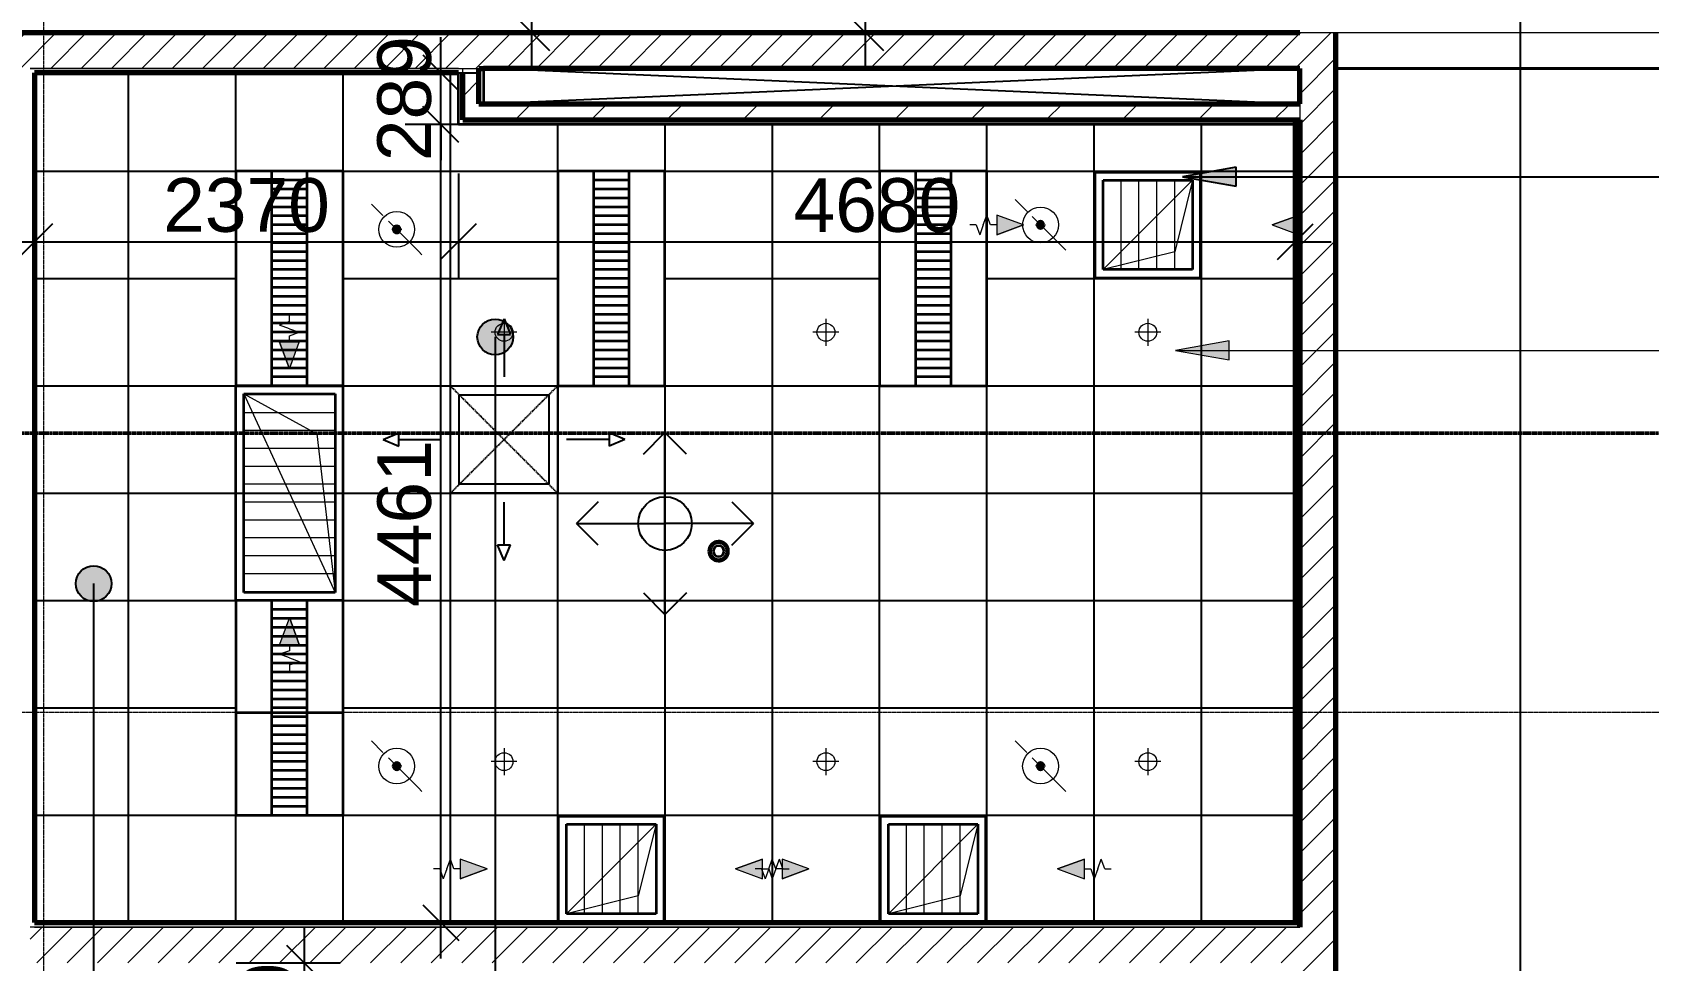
# Model space of a CAD drawing. Header units: millimetres. Extents: x -920222 to -841623, y -18676 to 21298.
# Drawn here: x -868945 to -859907, y 2192 to 7380 of the extents above; entities that cross this region are included whole.
import ezdxf

# ---------------------------------------------------------------- set-up
doc = ezdxf.new("R2010")
doc.units = ezdxf.units.MM
for name, pattern in [('DPA_Grid _ Level 100', [10, 5.5, -1.6, 1.3, -1.6]), ('Hidden', [7.2, 4.7, -2.5]), ('IMPORT-HR', [371.1242, 91.1334, -1.46606, 0, -42.10612, 236.41862, 0])]:
    doc.linetypes.add(name, pattern=pattern)
for name, color, linetype, lineweight in [('_ _ A-DETL-OPENING', 1, 'Continuous', 25), ('A-ANNO-DIMS', 1, 'Continuous', 9), ('A-ANNO-NOTE', 3, 'Continuous', 25), ('A-CLNG-PATT', 2, 'Continuous', 9), ('A-DETL', 1, 'Continuous', 70), ('A-DETL-GENF', 2, 'Continuous', 35), ('A-FLOR-E', 2, 'Continuous', 35), ('A-ROOM-IDEN', 3, 'Continuous', 25), ('A-WALL', 5, 'Continuous', 35), ('A-WALL-FNSH', 2, 'Continuous', 35), ('A-WALL-PATT', 1, 'Continuous', 35), ('E-FIRE', 2, 'Continuous', 35), ('E-LITE-EQPM', 2, 'Continuous', 35), ('F-SPRN', 2, 'Continuous', 35), ('G-ANNO-SECL', 3, 'Continuous', 9), ('G-ANNO-TEXT', 3, 'Continuous', 9), ('G-IMPT', 8, 'Continuous', 35), ('M-HVAC-CDFF', 2, 'Continuous', 35), ('S-GRID', 251, 'Continuous', 9)]:
    doc.layers.add(name, color=color, linetype=linetype, lineweight=lineweight)
doc.styles.add('Arial_2', font='arial.ttf', dxfattribs={"height": 300})
doc.dimstyles.new('DPA-DIM-3_0_T-T', dxfattribs={"dimscale": 304.8, "dimtxt": 306.07782, "dimasz": 0.656168, "dimexe": 0.656168, "dimexo": 0.0625, "dimgap": 0.164042, "dimtad": 1, "dimdec": 0, "dimzin": 0, "dimdsep": 46, "dimtxsty": 'Arial_2', "dimblk1": 'OBLIQUE', "dimblk2": 'OBLIQUE', "dimsah": 1, "dimcen": 0.09, "dimdle": 0.656168, "dimadec": 8, "dimazin": 0, "dimtfac": 1, "dimtdec": 4, "dimtix": 1, "dimtmove": 0, "dimatfit": 3, "dimfxl": 1.312336, "dimfxlon": 1, "dimtvp": 1, "dimtolj": 1, "dimtzin": 0, "dimarcsym": 2})
pattern_1 = [(45, (0, 0), (-84.852814, 84.852814), [])]
pattern_2 = [(45, (0, 0), (-212.13203, 212.13203), [])]

# ---------------------------------------------------------------- blocks, each defined once
blk = doc.blocks.new('ACM_ECS_RAGR_Return Air Grille - Rectangular - 600x1200-V18-4250-01 ENLARGED CONCOURSE LEVEL - REFLECTED CEILING PLAN - SHEET 1')
at = {"layer": 'M-HVAC-CDFF'}
for points in [[(-695, 0), (-845, 54.6), (-845, -54.6)], [(845, 54.6), (695, 0), (845, -54.6), (845, 31)]]:
    blk.add_hatch(color=256, dxfattribs=at).paths.add_polyline_path(points)
at = {"layer": 'A-DETL-GENF', "lineweight": 9}
for p, q in [((-450, 255), (-450, -255)), ((-350, 255), (-350, -255)), ((-250, 255), (-250, -255)), ((-150, 255), (-150, -255)), ((-50, 255), (-50, -255)), ((50, 255), (50, -255)), ((150, 255), (150, -255)), ((250, 255), (250, -255)), ((350, 255), (350, -255)), ((450, 255), (450, -255)), ((-959.7, 0), (-995, 0)), ((-920, 0), (-900.1, 54.6)), ((-880.3, 0), (-900.1, 54.6)), ((-695, 0), (-845, 54.6)), ((-845, 54.6), (-845, -54.6)), ((-695, 0), (-845, 54.6)), ((-845, 54.6), (-845, -54.6)), ((845, 54.6), (695, 0)), ((695, 0), (845, 54.6)), ((695, 0), (845, -54.6)), ((695, 0), (845, -54.6)), ((845, -54.6), (845, 54.6)), ((845, -54.6), (845, 54.6)), ((845, 0), (880.3, 0)), ((880.3, 0), (900.1, -54.6)), ((920, 0), (900.1, -54.6)), ((920, 0), (939.9, 54.6)), ((959.7, 0), (939.9, 54.6)), ((959.7, 0), (995, 0)), ((-959.7, 0), (-939.9, -54.6)), ((-920, 0), (-939.9, -54.6)), ((-845, 0), (-880.3, 0)), ((-845, -54.6), (-695, 0)), ((-695, 0), (-845, -54.6))]:
    blk.add_line(p, q, dxfattribs=at)
at = {"layer": 'M-HVAC-CDFF'}
for p, q in [((600, 300), (-600, 300)), ((-600, 300), (-600, -300)), ((600, 300), (600, -300)), ((-555, -255), (-555, 255)), ((-555, 255), (555, 255)), ((555, 255), (555, -255)), ((555, -255), (-555, -255)), ((600, -300), (-600, -300))]:
    blk.add_line(p, q, dxfattribs=at)
at = {"layer": 'M-HVAC-CDFF', "lineweight": 9}
for p, q in [((-555, -255), (555, 255)), ((-333, 153), (555, 255)), ((-555, -255), (-333, 153))]:
    blk.add_line(p, q, dxfattribs=at)
blk = doc.blocks.new('L6 - Ceiling Recessed Modular LED Tube - DPA_1195L x 595W x 85H - 36W_AR-18526855-4250-01 ENLARGED CONCOURSE LEVEL - REFLECTED CEILING PLAN - SHEET 1')
at = {"layer": 'E-LITE-EQPM'}
for p, q in [((-600, -600), (-600, 0)), ((-600, 0), (600, 0)), ((-600, -600), (-600, 0)), ((-600, 0), (600, 0)), ((600, 0), (600, -600)), ((600, 0), (600, -600)), ((-600, -200), (600, -200)), ((-550, -200), (-550, -400)), ((-500, -200), (-500, -400)), ((-450, -200), (-450, -400)), ((-400, -200), (-400, -400)), ((-350, -200), (-350, -400)), ((-300, -200), (-300, -400)), ((-250, -200), (-250, -400)), ((-200, -200), (-200, -400)), ((-150, -200), (-150, -400)), ((-100, -200), (-100, -400)), ((-100, -200), (-100, -400)), ((-50, -200), (-50, -400)), ((0, -200), (0, -400)), ((50, -200), (50, -400)), ((100, -200), (100, -400)), ((150, -200), (150, -400)), ((200, -200), (200, -400)), ((250, -200), (250, -400)), ((300, -200), (300, -400)), ((350, -200), (350, -400)), ((400, -200), (400, -400)), ((450, -200), (450, -400)), ((500, -200), (500, -400)), ((550, -200), (550, -400)), ((600, -400), (-600, -400)), ((600, -600), (-600, -600)), ((600, -600), (-600, -600))]:
    blk.add_line(p, q, dxfattribs=at)
blk = doc.blocks.new('ACM_ECS_RAGR_Return Air Grille - Rectangular - 600x600-18491730-4250-01 ENLARGED CONCOURSE LEVEL - REFLECTED CEILING PLAN - SHEET 1')
at = {"layer": 'M-HVAC-CDFF'}
for points in [[(-845, 54.6), (-845, -54.6), (-695, 0)], [(845, 54.6), (695, 0), (845, -54.6)]]:
    blk.add_hatch(color=256, dxfattribs=at).paths.add_polyline_path(points)
at = {"layer": 'A-DETL-GENF', "lineweight": 9}
for p, q in [((-150, 250), (-150, -250)), ((-50, 250), (-50, -250)), ((50, 250), (50, -250)), ((150, 250), (150, -250)), ((-959.7, 0), (-995, 0)), ((-920, 0), (-900.1, 54.6)), ((-880.3, 0), (-900.1, 54.6)), ((-695, 0), (-845, 54.6)), ((-845, 54.6), (-845, -54.6)), ((-695, 0), (-845, 54.6)), ((-845, 54.6), (-845, -54.6)), ((845, 54.6), (695, 0)), ((695, 0), (845, 54.6)), ((695, 0), (845, -54.6)), ((695, 0), (845, -54.6)), ((845, -54.6), (845, 54.6)), ((845, -54.6), (845, 54.6)), ((845, 0), (880.3, 0)), ((880.3, 0), (900.1, -54.6)), ((920, 0), (900.1, -54.6)), ((920, 0), (939.9, 54.6)), ((959.7, 0), (939.9, 54.6)), ((959.7, 0), (995, 0)), ((-959.7, 0), (-939.9, -54.6)), ((-920, 0), (-939.9, -54.6)), ((-845, 0), (-880.3, 0)), ((-845, -54.6), (-695, 0)), ((-695, 0), (-845, -54.6))]:
    blk.add_line(p, q, dxfattribs=at)
at = {"layer": 'M-HVAC-CDFF'}
for p, q in [((295, 295), (-295, 295)), ((-295, 295), (-295, -295)), ((295, 295), (295, -295)), ((-250, -250), (-250, 250)), ((-250, 250), (250, 250)), ((250, 250), (250, -250)), ((250, -250), (-250, -250)), ((295, -295), (-295, -295))]:
    blk.add_line(p, q, dxfattribs=at)
at = {"layer": 'M-HVAC-CDFF', "lineweight": 9}
for p, q in [((-250, -250), (250, 250)), ((-150, 150), (250, 250)), ((-250, -250), (-150, 150))]:
    blk.add_line(p, q, dxfattribs=at)
blk = doc.blocks.new('ACM_ECS_RAGR_Return Air Grille - Rectangular - 600x600-V22-4250-01 ENLARGED CONCOURSE LEVEL - REFLECTED CEILING PLAN - SHEET 1')
at = {"layer": 'M-HVAC-CDFF'}
for points in [[(-825, 47.3), (-825, -47.3), (-695, 0)], [(845, 54.6), (695, 0), (845, -54.6)]]:
    blk.add_hatch(color=256, dxfattribs=at).paths.add_polyline_path(points)
at = {"layer": 'A-DETL-GENF', "lineweight": 9}
for p, q in [((-150, 250), (-150, -250)), ((-50, 250), (-50, -250)), ((50, 250), (50, -250)), ((150, 250), (150, -250)), ((-695, 0), (-825, 47.3)), ((-695, 0), (-825, 47.3)), ((845, 54.6), (695, 0)), ((695, 0), (845, 54.6)), ((695, 0), (845, -54.6)), ((695, 0), (845, -54.6)), ((845, -54.6), (845, 54.6)), ((845, -54.6), (845, 54.6)), ((845, 0), (880.3, 0)), ((880.3, 0), (900.1, -54.6)), ((920, 0), (900.1, -54.6)), ((920, 0), (939.9, 54.6)), ((959.7, 0), (939.9, 54.6)), ((959.7, 0), (995, 0)), ((-825, -47.3), (-695, 0)), ((-695, 0), (-825, -47.3))]:
    blk.add_line(p, q, dxfattribs=at)
at = {"layer": 'M-HVAC-CDFF'}
for p, q in [((295, 295), (-295, 295)), ((-295, 295), (-295, -295)), ((295, 295), (295, -295)), ((-250, -250), (-250, 250)), ((-250, 250), (250, 250)), ((250, 250), (250, -250)), ((250, -250), (-250, -250)), ((295, -295), (-295, -295))]:
    blk.add_line(p, q, dxfattribs=at)
at = {"layer": 'M-HVAC-CDFF', "lineweight": 9}
for p, q in [((-250, -250), (250, 250)), ((-150, 150), (250, 250)), ((-250, -250), (-150, 150))]:
    blk.add_line(p, q, dxfattribs=at)
blk = doc.blocks.new('ACM_Generic Rect_Ceiling Deflection - Transfer Air-18525567-4250-01 ENLARGED CONCOURSE LEVEL - REFLECTED CEILING PLAN - SHEET 1')
at = {"layer": 'M-HVAC-CDFF', "lineweight": 25}
for p, q in [((0, 675.4), (-37.1, 588)), ((0, 675.4), (37.1, 588)), ((-37.1, 588), (37.1, 588)), ((0, 588), (0, 350)), ((-300, -300), (-300, 300)), ((-300, 300), (300, 300)), ((-300, -300), (-300, 300)), ((-300, 300), (300, 300)), ((300, 300), (300, -300)), ((300, 300), (300, -300)), ((-250, -250), (-250, 250)), ((-250, 250), (250, 250)), ((250, 250), (250, -250)), ((-675.4, 0), (-588, 37.1)), ((-675.4, 0), (-588, -37.1)), ((-588, -37.1), (-588, 37.1)), ((-588, 0), (-350, 0)), ((588, 37.1), (588, -37.1)), ((675.4, 0), (588, 37.1)), ((588, 0), (350, 0)), ((675.4, 0), (588, -37.1)), ((250, -250), (-250, -250)), ((300, -300), (-300, -300)), ((300, -300), (-300, -300)), ((0, -588), (0, -350)), ((-37.1, -588), (37.1, -588)), ((0, -675.4), (-37.1, -588)), ((0, -675.4), (37.1, -588))]:
    blk.add_line(p, q, dxfattribs=at)
at = {"layer": 'M-HVAC-CDFF', "linetype": 'Hidden', "lineweight": 25}
for p, q in [((-300, 300), (300, -300)), ((-300, -300), (300, 300))]:
    blk.add_line(p, q, dxfattribs=at)
blk = doc.blocks.new('ACM_FPS_SPRK_Sprinkler Heat Cut Off - Drawing1_dwg_exposed spk-18530779-4250-01 ENLARGED CONCOURSE LEVEL - REFLECTED CEILING PLAN - SHEET 1')
at = {"layer": 'G-IMPT', "lineweight": 9}
blk.add_circle((0, 0), 100, dxfattribs=at)
blk = doc.blocks.new('ACM_FPS_SPRK_Sprinkler Heat Cut Off - Drawing1_dwg-18530778-4250-01 ENLARGED CONCOURSE LEVEL - REFLECTED CEILING PLAN - SHEET 1')
at = {"layer": 'G-IMPT', "linetype": 'IMPORT-HR', "lineweight": 9}
blk.add_line((3394.3, 2931.2), (3677.1, 2648.4), dxfattribs=at)
at = {"rotation": 179.9974120342029}
blk.add_blockref('ACM_FPS_SPRK_Sprinkler Heat Cut Off - Drawing1_dwg_exposed spk-18530779-4250-01 ENLARGED CONCOURSE LEVEL - REFLECTED CEILING PLAN - SHEET 1', (3535.7, 2789.8), dxfattribs=at)
blk = doc.blocks.new('ACM_FPS_SPRK_Sprinkler Heat Cut Off - FDS_SPR_ACM_Sprinkler Head-V23-4250-01 ENLARGED CONCOURSE LEVEL - REFLECTED CEILING PLAN - SHEET 1')
at = {"layer": 'F-SPRN'}
for p, q in [((-20.5, -3), (-20.5, 3)), ((-19.2, 3), (-20.5, 3)), ((-20.5, 3), (-20.5, 3)), ((-20.5, 3), (-16.7, 3)), ((-16.8, 3), (-19.2, 3)), ((-16.8, 3), (-16.8, -3)), ((-16.8, 3), (-16.8, -3)), ((-16.8, 2.1), (-16.8, -2.9)), ((-16.8, -2.9), (-16.8, 2.1)), ((-6.2, 7.1), (-11.8, 7.1)), ((-11.8, 7.1), (-6.2, 7.1)), ((11.8, 7.1), (7.1, 7.1)), ((7.1, 7.1), (11.8, 7.1)), ((16.7, 3), (20.5, 3)), ((19.2, 3), (16.8, 3)), ((16.8, -3), (16.8, 3)), ((16.8, -3), (16.8, 3)), ((16.8, -2.9), (16.8, 2.1)), ((16.8, 2.1), (16.8, -2.9)), ((20.5, 3), (19.2, 3)), ((20.5, 3), (20.5, -3)), ((20.5, 3), (20.5, 3)), ((-16.7, -3), (-20.5, -3)), ((-20.5, -3), (-20.5, -3)), ((-20.5, -3), (-19.2, -3)), ((-19.2, -3), (-16.8, -3)), ((-11.8, -7.9), (-5.6, -7.9)), ((-5.6, -7.9), (-11.8, -7.9)), ((4.9, -7.9), (11.8, -7.9)), ((11.8, -7.9), (4.9, -7.9)), ((20.5, -3), (16.7, -3)), ((16.8, -3), (19.2, -3)), ((19.2, -3), (20.5, -3)), ((20.5, -3), (20.5, -3))]:
    blk.add_line(p, q, dxfattribs=at)
for centre, radius, start, end in [((0, 0), 20, 173.87653, 180), ((0, 0), 20, 180, 186.12347), ((0, 0), 20, 9.44129, 170.55871), ((-11.8, 2.1), 5, 90, 180), ((-11.8, 2.1), 5, 150, 180), ((-11.8, 2.1), 5, 90, 120), ((0, 0), 10, 360, 180), ((0, 0), 10, 0, 180), ((0, 0), 10, 180, 360), ((0, 0), 10, 180, 360), ((11.8, 2.1), 5, 360, 90), ((11.8, 2.1), 5, 0, 90), ((0, 0), 20, 0, 6.12347), ((0, 0), 20, 353.87653, 360), ((0, 0), 20, 189.46716, 350.53284), ((-11.8, -2.9), 5, 181.04563, 225), ((-11.8, -2.9), 5, 181.04563, 270), ((-11.8, -2.9), 5, 240, 270), ((11.8, -2.9), 5, 270, 358.95437), ((11.8, -2.9), 5, 270, 358.95437)]:
    blk.add_arc(centre, radius, start, end, dxfattribs=at)
blk.add_blockref('ACM_FPS_SPRK_Sprinkler Heat Cut Off - Drawing1_dwg-18530778-4250-01 ENLARGED CONCOURSE LEVEL - REFLECTED CEILING PLAN - SHEET 1', (-3535.7, -2789.8))
blk = doc.blocks.new('LGF_DL_SAA_LowPower_DL1a1 - LGF_DL_SAA_LowPower_DL1a 2-9482360-4250-01 ENLARGED CONCOURSE LEVEL - REFLECTED CEILING PLAN - SHEET 1')
at = {"layer": 'A-DETL-GENF', "lineweight": 9}
for p, q in [((72.5, 0), (-72.5, 0)), ((0, 75), (0, -75))]:
    blk.add_line(p, q, dxfattribs=at)
blk.add_circle((0, 0), 50, dxfattribs=at)
blk = doc.blocks.new('ACM_FPS_SMOK_Smoke Detector_At Ceiling - Smoke Detector at Ceiling-V24-4250-01 ENLARGED CONCOURSE LEVEL - REFLECTED CEILING PLAN - SHEET 1')
at = {"layer": 'E-FIRE'}
for radius, start, end in [(56, 26.94722, 180), (56, 360, 180), (56, 180, 333.05278), (56, 180, 360), (46, 360, 180), (46, 180, 360), (30, 360, 180), (30, 180, 360), (56, 360, 25.71429), (56, 334.28571, 360)]:
    blk.add_arc((0, 0), radius, start, end, dxfattribs=at)
blk = doc.blocks.new('DPA_AN_Setting out - Center-8732820-4250-01 ENLARGED CONCOURSE LEVEL - REFLECTED CEILING PLAN - SHEET 1')
at = {"layer": 'A-ANNO-NOTE'}
for p, q in [((-1.206, 3.877), (0, 5.083)), ((1.206, 3.877), (0, 5.083)), ((0, 0), (0, 5.083)), ((-3.744, 1.206), (-4.95, 0)), ((3.744, 1.206), (4.95, 0)), ((-3.744, -1.206), (-4.95, 0)), ((-4.95, 0), (0, 0)), ((4.95, 0), (0, 0)), ((3.744, -1.206), (4.95, 0)), ((0, -5.083), (0, 0)), ((-1.206, -3.877), (0, -5.083)), ((1.206, -3.877), (0, -5.083))]:
    blk.add_line(p, q, dxfattribs=at)
blk.add_circle((0, 0), 1.5, dxfattribs=at)
blk = doc.blocks.new('_Oblique')
at = {"color": 0, "linetype": 'ByBlock', "lineweight": -2}
blk.add_line((-0.5, -0.5), (0.5, 0.5), dxfattribs=at)
blk = doc.blocks.new('*D335')
at = {"layer": 'A-ANNO-DIMS', "color": 0, "lineweight": -2, "transparency": 16777216}
for p, q in [((39996.4, 3600), (39996.4, 6840)), ((40377.3, 6640), (39796.4, 6640)), ((39615.4, 3800), (40196.4, 3800))]:
    blk.add_line(p, q, dxfattribs=at)
at = {"layer": 'Defpoints', "color": 0, "transparency": 16777216}
for p in [(39996.4, 6640), (40396.4, 6640), (39596.4, 3800)]:
    blk.add_point(p, dxfattribs=at)
at = {"layer": 'A-ANNO-DIMS', "color": 0, "lineweight": -2, "transparency": 16777216, "xscale": 200, "yscale": 200, "zscale": 200}
for p, rotation in [((39996.4, 6640), 90), ((39996.4, 3800), 270)]:
    blk.add_blockref('_Oblique', p, dxfattribs=dict(at, rotation=rotation))
at = {"layer": 'A-ANNO-DIMS', "color": 0, "transparency": 16777216, "insert": (39793.2, 5220), "char_height": 300, "width": 1107.531, "attachment_point": 5, "rotation": 90, "style": 'Arial_2'}
blk.add_mtext('\\A1;2840', dxfattribs=at)
blk = doc.blocks.new('*D337')
at = {"layer": 'A-ANNO-DIMS', "color": 0, "lineweight": -2, "transparency": 16777216}
for p, q in [((38130, 3600), (38130, 6050)), ((37749.1, 5850), (38330, 5850)), ((37749.1, 3800), (38330, 3800))]:
    blk.add_line(p, q, dxfattribs=at)
at = {"layer": 'Defpoints', "color": 0, "transparency": 16777216}
for p in [(37730, 5850), (38130, 5850), (37730, 3800)]:
    blk.add_point(p, dxfattribs=at)
at = {"layer": 'A-ANNO-DIMS', "color": 0, "lineweight": -2, "transparency": 16777216, "xscale": 200, "yscale": 200, "zscale": 200}
for p, rotation in [((38130, 5850), 90), ((38130, 3800), 270)]:
    blk.add_blockref('_Oblique', p, dxfattribs=dict(at, rotation=rotation))
at = {"layer": 'A-ANNO-DIMS', "color": 0, "transparency": 16777216, "insert": (37926.9, 4825), "char_height": 300, "width": 1107.531, "attachment_point": 5, "rotation": 90, "style": 'Arial_2'}
blk.add_mtext('\\A1;2050', dxfattribs=at)
blk = doc.blocks.new('*D352')
at = {"layer": 'A-ANNO-DIMS', "color": 0, "lineweight": -2, "transparency": 16777216}
for p, q in [((35350, 3011.9), (35350, 2430.9)), ((37720, 3011.9), (37720, 2430.9)), ((35150, 2630.9), (37920, 2630.9))]:
    blk.add_line(p, q, dxfattribs=at)
at = {"layer": 'Defpoints', "color": 0, "transparency": 16777216}
for p in [(35350, 3030.9), (37720, 3030.9), (37720, 2630.9)]:
    blk.add_point(p, dxfattribs=at)
at = {"layer": 'A-ANNO-DIMS', "color": 0, "lineweight": -2, "transparency": 16777216, "xscale": 200, "yscale": 200, "zscale": 200, "rotation": 180}
blk.add_blockref('_Oblique', (35350, 2630.9), dxfattribs=at)
at = {"layer": 'A-ANNO-DIMS', "color": 0, "lineweight": -2, "transparency": 16777216, "xscale": 200, "yscale": 200, "zscale": 200}
blk.add_blockref('_Oblique', (37720, 2630.9), dxfattribs=at)
at = {"layer": 'A-ANNO-DIMS', "color": 0, "transparency": 16777216, "insert": (36535, 2834.2), "char_height": 300, "width": 1107.531, "attachment_point": 5, "style": 'Arial_2'}
blk.add_mtext('\\A1;2370', dxfattribs=at)
blk = doc.blocks.new('*D353')
at = {"layer": 'A-ANNO-DIMS', "color": 0, "lineweight": -2, "transparency": 16777216}
for p, q in [((37720, 3011.9), (37720, 2430.9)), ((42400, 3011.9), (42400, 2430.9)), ((37520, 2630.9), (42600, 2630.9))]:
    blk.add_line(p, q, dxfattribs=at)
at = {"layer": 'Defpoints', "color": 0, "transparency": 16777216}
for p in [(37720, 3030.9), (42400, 3030.9), (42400, 2630.9)]:
    blk.add_point(p, dxfattribs=at)
at = {"layer": 'A-ANNO-DIMS', "color": 0, "lineweight": -2, "transparency": 16777216, "xscale": 200, "yscale": 200, "zscale": 200, "rotation": 180}
blk.add_blockref('_Oblique', (37720, 2630.9), dxfattribs=at)
at = {"layer": 'A-ANNO-DIMS', "color": 0, "lineweight": -2, "transparency": 16777216, "xscale": 200, "yscale": 200, "zscale": 200}
blk.add_blockref('_Oblique', (42400, 2630.9), dxfattribs=at)
at = {"layer": 'A-ANNO-DIMS', "color": 0, "transparency": 16777216, "insert": (40060, 2834.1), "char_height": 300, "width": 1107.531, "attachment_point": 5, "style": 'Arial_2'}
blk.add_mtext('\\A1;4680', dxfattribs=at)
blk = doc.blocks.new('*D354')
at = {"layer": 'A-ANNO-DIMS', "color": 0, "lineweight": -2, "transparency": 16777216}
for p, q in [((37621.7, -1375), (37621.7, 3486.4)), ((38002.6, 3286.4), (37421.7, 3286.4)), ((37240.7, -1175), (37821.7, -1175))]:
    blk.add_line(p, q, dxfattribs=at)
at = {"layer": 'Defpoints', "color": 0, "transparency": 16777216}
for p in [(37621.7, 3286.4), (38021.7, 3286.4), (37221.7, -1175)]:
    blk.add_point(p, dxfattribs=at)
at = {"layer": 'A-ANNO-DIMS', "color": 0, "lineweight": -2, "transparency": 16777216, "xscale": 200, "yscale": 200, "zscale": 200}
for p, rotation in [((37621.7, 3286.4), 90), ((37621.7, -1175), 270)]:
    blk.add_blockref('_Oblique', p, dxfattribs=dict(at, rotation=rotation))
at = {"layer": 'A-ANNO-DIMS', "color": 0, "transparency": 16777216, "insert": (37418.5, 1055.7), "char_height": 300, "width": 1107.531, "attachment_point": 5, "rotation": 90, "style": 'Arial_2'}
blk.add_mtext('\\A1;4461', dxfattribs=at)
blk = doc.blocks.new('*D355')
at = {"layer": 'A-ANNO-DIMS', "color": 0, "lineweight": -2, "transparency": 16777216}
for p, q in [((37621.7, 3575), (37621.7, 3775)), ((37240.7, 3575), (37821.7, 3575)), ((37621.7, 3286.4), (37621.7, 3575)), ((38002.6, 3286.4), (37421.7, 3286.4)), ((37621.7, 3286.4), (37621.7, 3086.4))]:
    blk.add_line(p, q, dxfattribs=at)
at = {"layer": 'Defpoints', "color": 0, "transparency": 16777216}
for p in [(37221.7, 3575), (37621.7, 3575), (38021.7, 3286.4)]:
    blk.add_point(p, dxfattribs=at)
at = {"layer": 'A-ANNO-DIMS', "color": 0, "lineweight": -2, "transparency": 16777216, "xscale": 200, "yscale": 200, "zscale": 200}
for p, rotation in [((37621.7, 3575), 270), ((37621.7, 3286.4), 90)]:
    blk.add_blockref('_Oblique', p, dxfattribs=dict(at, rotation=rotation))
at = {"layer": 'A-ANNO-DIMS', "color": 0, "transparency": 16777216, "insert": (37418.5, 3430.7), "char_height": 300, "width": 830.648, "attachment_point": 5, "rotation": 90, "style": 'Arial_2'}
blk.add_mtext('\\A1;289', dxfattribs=at)
blk = doc.blocks.new('*D357')
at = {"layer": 'A-ANNO-DIMS', "color": 0, "lineweight": -2, "transparency": 16777216}
for p, q in [((36858.9, -1400), (36858.9, -1200)), ((36477.9, -1400), (37058.9, -1400)), ((36858.9, -2100), (36858.9, -1400)), ((37239.8, -2100), (36658.9, -2100)), ((36858.9, -2100), (36858.9, -2300))]:
    blk.add_line(p, q, dxfattribs=at)
at = {"layer": 'Defpoints', "color": 0, "transparency": 16777216}
for p in [(36458.9, -1400), (36858.9, -1400), (37258.9, -2100)]:
    blk.add_point(p, dxfattribs=at)
at = {"layer": 'A-ANNO-DIMS', "color": 0, "lineweight": -2, "transparency": 16777216, "xscale": 200, "yscale": 200, "zscale": 200}
for p, rotation in [((36858.9, -1400), 270), ((36858.9, -2100), 90)]:
    blk.add_blockref('_Oblique', p, dxfattribs=dict(at, rotation=rotation))
at = {"layer": 'A-ANNO-DIMS', "color": 0, "transparency": 16777216, "insert": (36655.7, -1750), "char_height": 300, "width": 830.648, "attachment_point": 5, "rotation": 90, "style": 'Arial_2'}
blk.add_mtext('\\A1;700', dxfattribs=at)
blk = doc.blocks.new('*U290')
at = {"layer": '_ _ A-DETL-OPENING'}
for p, q in [((37910, 3601.4), (42425, 3401.4)), ((42425, 3600), (37910, 3401.4))]:
    blk.add_line(p, q, dxfattribs=at)
at = {"layer": 'A-DETL', "lineweight": 9}
blk.add_line((31885, 3801.4), (51075, 3801.4), dxfattribs=at)
at = {"layer": 'S-GRID', "linetype": 'DPA_Grid _ Level 100'}
for p, q in [((35401.9, -21404), (35401.9, 16818.7)), ((58127.3, 0), (-14589.5, 0))]:
    blk.add_line(p, q, dxfattribs=at)
at = {"layer": 'A-ANNO-DIMS'}
for base, p1, p2, override, picture, middle in [((39996.4, 6640), (39596.4, 3800), (40396.4, 6640), {"dimpost": '<>', "dimfxl": 2950.525377}, '*D335', (39793.2, 5220)), ((38130, 5850), (37730, 3800), (37730, 5850), {"dimpost": '<>', "dimfxl": 2050}, '*D337', (37926.9, 4825)), ((37621.7, 3575), (38021.7, 3286.4), (37221.7, 3575), {"dimpost": '<>', "dimfxl": 850.479122}, '*D355', (37418.5, 3430.7)), ((37621.7, 3286.4), (37221.7, -1175), (38021.7, 3286.4), {"dimpost": '<>', "dimfxl": 4532.519575}, '*D354', (37418.5, 1055.7)), ((36858.9, -1400), (37258.9, -2100), (36458.9, -1400), {"dimpost": '<>', "dimfxl": 1063.012612}, '*D357', (36655.7, -1750))]:
    dim = blk.add_linear_dim(base=base, p1=p1, p2=p2, angle=90, dimstyle='DPA-DIM-3_0_T-T', override=override, dxfattribs=at)
    dim.commit()
    dim.dimension.update_dxf_attribs({"geometry": picture, "text_midpoint": middle})
for base, p1, p2, override, picture, middle in [((37720, 2630.9), (35350, 3030.9), (37720, 3030.9), {"dimpost": '<>', "dimfxl": 2370}, '*D352', (36535, 2834.2)), ((42400, 2630.9), (37720, 3030.9), (42400, 3030.9), {"dimpost": '<>', "dimfxl": 4680}, '*D353', (40060, 2834.1))]:
    dim = blk.add_linear_dim(base=base, p1=p1, p2=p2, dimstyle='DPA-DIM-3_0_T-T', override=override, dxfattribs=at)
    dim.commit()
    dim.dimension.update_dxf_attribs({"geometry": picture, "text_midpoint": middle})

msp = doc.modelspace()

# ---------------------------------------------------------------- hatches: boundary and pattern name
at = {"layer": 'A-CLNG-PATT', "lineweight": 25}
h = msp.add_hatch(dxfattribs=at)
h.set_pattern_fill('FP_11', color=256, style=0, pattern_type=2)
h.set_pattern_definition([(180, (-874407.4, 4204), (7e-14, 600), []), (90, (-874407.4, 4204), (600, -4e-14), [])])
h.paths.add_polyline_path([(-868932.4, 2404), (-861882.4, 2404), (-861882.4, 6865.4), (-866562.4, 6865.4), (-866562.4, 7154), (-868932.4, 7154), (-868932.4, 3079)])
h.paths.add_polyline_path([(-867807.4, 3004), (-867807.4, 4204), (-867207.4, 4204), (-867207.4, 3004)])
h.paths.add_polyline_path([(-863307.4, 3259), (-863321.5, 3264.9), (-863327.4, 3279), (-863321.5, 3293.2), (-863307.4, 3299), (-863293.2, 3293.2), (-863287.4, 3279), (-863293.2, 3264.9)])
h.paths.add_polyline_path([(-866907.4, 3259), (-866921.5, 3264.9), (-866927.4, 3279), (-866921.5, 3293.2), (-866907.4, 3299), (-866893.2, 3293.2), (-866887.4, 3279), (-866893.2, 3264.9)])
h.paths.add_polyline_path([(-865119.8, 4425.8), (-865142.2, 4436.6), (-865158, 4457.4), (-865163.3, 4480.4), (-865157.8, 4504.7), (-865142.2, 4524.2), (-865118.8, 4535), (-865094, 4534.6), (-865072.4, 4524.2), (-865056.5, 4503.4), (-865051.3, 4480.4), (-865057.6, 4455.2), (-865072.4, 4436.6), (-865095.8, 4425.8), (-865118.8, 4425.8)])
h.paths.add_polyline_path([(-867207.4, 5404), (-867807.4, 5404), (-867807.4, 6604), (-867207.4, 6604), (-867207.4, 6410.3)])
h.paths.add_polyline_path([(-866007.4, 5404), (-866007.4, 6604), (-865407.4, 6604), (-865407.4, 5404), (-865880.9, 5404)])
h.paths.add_polyline_path([(-864207.4, 5404), (-864207.4, 6604), (-863607.4, 6604), (-863607.4, 5404), (-863685.4, 5404)])
h.paths.add_polyline_path([(-866907.4, 6259), (-866921.5, 6264.9), (-866927.4, 6279), (-866921.5, 6293.2), (-866907.4, 6299), (-866893.2, 6293.2), (-866887.4, 6279), (-866893.2, 6264.9)])
h.paths.add_polyline_path([(-863307.4, 6284), (-863321.5, 6289.9), (-863327.4, 6304), (-863321.5, 6318.2), (-863307.4, 6324), (-863293.2, 6318.2), (-863287.4, 6304), (-863293.2, 6289.9)])
at = {"layer": 'A-ROOM-IDEN'}
msp.add_hatch(color=256, dxfattribs=at).paths.add_polyline_path([(-862512.8, 6573.3), (-862212.8, 6520.4), (-862212.8, 6626.2)])
h = msp.add_hatch(color=256, dxfattribs=at)
edge = h.paths.add_edge_path()
edge.add_arc((-866356.6, 5677.5), 100, 0, 360)
h = msp.add_hatch(color=256, dxfattribs=at)
edge = h.paths.add_edge_path()
edge.add_arc((-868602, 4298.9), 100, 0, 360)
at = {"layer": 'A-WALL-PATT', "lineweight": 9}
h = msp.add_hatch(dxfattribs=at)
h.set_pattern_fill('FP_2', color=256, style=0, pattern_type=2)
h.set_pattern_definition(pattern_1)
h.paths.add_polyline_path([(-861857.4, 7179), (-861857.4, 7379), (-876382.4, 7379), (-876382.4, 7179), (-863685.4, 7179)])
h = msp.add_hatch(dxfattribs=at)
h.set_pattern_fill('FP_2', color=256, style=0, pattern_type=2)
h.set_pattern_definition(pattern_1)
h.paths.add_polyline_path([(-861857.4, 2979), (-861657.4, 2979), (-861657.4, 7380.4), (-861857.4, 7380.4), (-861857.4, 3752.7)])
h = msp.add_hatch(dxfattribs=at)
h.set_pattern_fill('FP_7', color=256, style=0, pattern_type=2)
h.set_pattern_definition(pattern_2)
h.paths.add_polyline_path([(-866537.4, 6890.4), (-866447.4, 6890.4), (-866447.4, 7179), (-866537.4, 7179), (-866537.4, 7154)])
h = msp.add_hatch(dxfattribs=at)
h.set_pattern_fill('FP_7', color=256, style=0, pattern_type=2)
h.set_pattern_definition(pattern_2)
h.paths.add_polyline_path([(-861857.4, 6890.4), (-861857.4, 6980.4), (-866447.4, 6980.4), (-866447.4, 6890.4), (-863685.4, 6890.4)])
h = msp.add_hatch(dxfattribs=at)
h.set_pattern_fill('FP_2', color=256, style=0, pattern_type=2)
h.set_pattern_definition(pattern_1)
h.paths.add_polyline_path([(-861657.4, -1621), (-861657.4, 2979), (-861857.4, 2979), (-861857.4, -1621)])
h = msp.add_hatch(dxfattribs=at)
h.set_pattern_fill('FP_2', color=256, style=0, pattern_type=2)
h.set_pattern_definition(pattern_1)
h.paths.add_polyline_path([(-861857.4, 2179), (-861857.4, 2379), (-868957.4, 2379), (-868957.4, 2179), (-863685.4, 2179)])
at = {"layer": 'G-ANNO-TEXT'}
msp.add_hatch(color=7, dxfattribs=at).paths.add_polyline_path([(-862552.2, 5602.9), (-862252.2, 5550), (-862252.2, 5655.8)])

# ---------------------------------------------------------------- linework, layer by layer
at = {"layer": 'A-FLOR-E'}
for p, q in [((-861657.4, -1821), (-861657.4, 7179)), ((-861657.4, 7179), (-853207.4, 7179)), ((-853207.4, 7179), (-861657.4, 7179)), ((-861657.4, 7179), (-861657.4, -1821)), ((-867807.4, 3579), (-867207.4, 3579))]:
    msp.add_line(p, q, dxfattribs=at)
at = {"layer": 'A-ROOM-IDEN'}
for p, q in [((-860626.2, 7735.7), (-860626.2, -11822.7)), ((-862212.8, 6626.2), (-862512.8, 6573.3)), ((-862212.8, 6520.4), (-862212.8, 6626.2)), ((-862512.8, 6573.3), (-862212.8, 6520.4)), ((-862512.8, 6573.3), (-859256, 6573.3)), ((-866356.6, 5677.5), (-866356.6, -6706.6)), ((-868602, 4298.9), (-868602, -2653.1))]:
    msp.add_line(p, q, dxfattribs=at)
for centre in [(-866356.6, 5677.5), (-868602, 4298.9)]:
    msp.add_circle(centre, 100, dxfattribs=at)
at = {"layer": 'A-WALL', "color": 7, "lineweight": 70}
for p, q in [((-873382.4, 7379), (-861857.4, 7379)), ((-861857.4, 7379), (-861857.4, 7380.4)), ((-861657.4, 7380.4), (-861657.4, 2979)), ((-868932.4, 7154), (-868932.4, 2404)), ((-866562.4, 7154), (-868932.4, 7154)), ((-866537.4, 6890.4), (-866537.4, 7154)), ((-866447.4, 6980.4), (-866447.4, 7179)), ((-866447.4, 7179), (-866422.4, 7179)), ((-861857.4, 7179), (-866422.4, 7179)), ((-861857.4, 6980.4), (-861857.4, 7179)), ((-866447.4, 6980.4), (-866422.4, 6980.4)), ((-866422.4, 6980.4), (-861857.4, 6980.4)), ((-866537.4, 6890.4), (-866447.4, 6890.4)), ((-866447.4, 6890.4), (-866422.4, 6890.4)), ((-866422.4, 6890.4), (-861857.4, 6890.4)), ((-861882.4, 2404), (-861882.4, 6890.4)), ((-861882.4, 6890.4), (-861857.4, 6890.4)), ((-861857.4, 6890.4), (-861857.4, 2404)), ((-861857.4, 6890.4), (-861857.4, 6865.4)), ((-861857.4, 2979), (-861857.4, 6865.4)), ((-861857.4, 2379), (-861857.4, 2979)), ((-861657.4, 2979), (-861657.4, -1621)), ((-868932.4, 2404), (-861857.4, 2404)), ((-861857.4, 2404), (-861882.4, 2404)), ((-861857.4, 2404), (-861857.4, 2379))]:
    msp.add_line(p, q, dxfattribs=at)
at = {"layer": 'A-WALL', "lineweight": 9}
for p, q in [((-866647.7, 7179), (-868957.4, 7179)), ((-868957.4, 7179), (-866647.7, 7179)), ((-866562.4, 7179), (-866647.7, 7179)), ((-866647.7, 7179), (-866562.4, 7179)), ((-866562.4, 7179), (-866537.4, 7179)), ((-866537.4, 7154), (-866537.4, 7179)), ((-866537.4, 7154), (-866537.4, 7179)), ((-866537.4, 7179), (-866447.4, 7179)), ((-861857.4, 6980.4), (-861857.4, 6890.4)), ((-868932.4, 2379), (-868957.4, 2379)), ((-861857.4, 2379), (-868932.4, 2379)), ((-868932.4, 2379), (-861857.4, 2379))]:
    msp.add_line(p, q, dxfattribs=at)
at = {"layer": 'A-WALL-FNSH', "color": 250}
for p, q in [((-866562.4, 6865.4), (-866562.4, 7154)), ((-866422.4, 7179), (-866422.4, 6980.4)), ((-866537.4, 6865.4), (-866562.4, 6865.4)), ((-866447.4, 6865.4), (-866537.4, 6865.4)), ((-866422.4, 6865.4), (-866447.4, 6865.4)), ((-861857.4, 6865.4), (-866422.4, 6865.4))]:
    msp.add_line(p, q, dxfattribs=at)
at = {"layer": 'G-ANNO-SECL', "linetype": 'DPA_Grid _ Level 100', "lineweight": 50}
msp.add_line((-918398.2, 5139.9), (-844556.7, 5139.9), dxfattribs=at)
at = {"layer": 'G-ANNO-TEXT', "color": 10}
for p, q in [((-862252.2, 5655.8), (-862552.2, 5602.9)), ((-862252.2, 5550), (-862252.2, 5655.8)), ((-862552.2, 5602.9), (-862252.2, 5550)), ((-862552.2, 5602.9), (-859315, 5602.9))]:
    msp.add_line(p, q, dxfattribs=at)

# ---------------------------------------------------------------- block references
msp.add_blockref('*U290', (-904282.4, 3579))
at = {"layer": 'A-ANNO-NOTE', "xscale": 100, "yscale": 100, "zscale": 100}
msp.add_blockref('DPA_AN_Setting out - Center-8732820-4250-01 ENLARGED CONCOURSE LEVEL - REFLECTED CEILING PLAN - SHEET 1', (-865407.4, 4634.7), dxfattribs=at)
at = {"layer": 'E-FIRE'}
msp.add_blockref('ACM_FPS_SMOK_Smoke Detector_At Ceiling - Smoke Detector at Ceiling-V24-4250-01 ENLARGED CONCOURSE LEVEL - REFLECTED CEILING PLAN - SHEET 1', (-865107.3, 4480.4), dxfattribs=at)
at = {"layer": 'E-LITE-EQPM', "extrusion": (0, 0, -1), "rotation": 89.99999999999974}
for p in [(867207.4, 6004), (865407.4, 6004), (863607.4, 6004), (867207.4, 3604)]:
    msp.add_blockref('L6 - Ceiling Recessed Modular LED Tube - DPA_1195L x 595W x 85H - 36W_AR-18526855-4250-01 ENLARGED CONCOURSE LEVEL - REFLECTED CEILING PLAN - SHEET 1', p, dxfattribs=at)
at = {"layer": 'E-LITE-EQPM'}
for p in [(-866307.4, 5704), (-864507.4, 5704), (-862707.4, 5704), (-866307.4, 3304), (-864507.4, 3304), (-862707.4, 3304)]:
    msp.add_blockref('LGF_DL_SAA_LowPower_DL1a1 - LGF_DL_SAA_LowPower_DL1a 2-9482360-4250-01 ENLARGED CONCOURSE LEVEL - REFLECTED CEILING PLAN - SHEET 1', p, dxfattribs=at)
at = {"layer": 'F-SPRN'}
for p in [(-866907.4, 6279), (-863307.4, 6304), (-866907.4, 3279), (-863307.4, 3279)]:
    msp.add_blockref('ACM_FPS_SPRK_Sprinkler Heat Cut Off - FDS_SPR_ACM_Sprinkler Head-V23-4250-01 ENLARGED CONCOURSE LEVEL - REFLECTED CEILING PLAN - SHEET 1', p, dxfattribs=at)
at = {"layer": 'M-HVAC-CDFF'}
for name, p, rotation in [('ACM_ECS_RAGR_Return Air Grille - Rectangular - 600x600-V22-4250-01 ENLARGED CONCOURSE LEVEL - REFLECTED CEILING PLAN - SHEET 1', (-862707.4, 6304), 180), ('ACM_ECS_RAGR_Return Air Grille - Rectangular - 600x1200-V18-4250-01 ENLARGED CONCOURSE LEVEL - REFLECTED CEILING PLAN - SHEET 1', (-867507.4, 4804), 269.9999999999993), ('ACM_ECS_RAGR_Return Air Grille - Rectangular - 600x600-18491730-4250-01 ENLARGED CONCOURSE LEVEL - REFLECTED CEILING PLAN - SHEET 1', (-865707.4, 2704), 180), ('ACM_ECS_RAGR_Return Air Grille - Rectangular - 600x600-18491730-4250-01 ENLARGED CONCOURSE LEVEL - REFLECTED CEILING PLAN - SHEET 1', (-863907.4, 2704), 180)]:
    msp.add_blockref(name, p, dxfattribs=dict(at, rotation=rotation))
msp.add_blockref('ACM_Generic Rect_Ceiling Deflection - Transfer Air-18525567-4250-01 ENLARGED CONCOURSE LEVEL - REFLECTED CEILING PLAN - SHEET 1', (-866307.4, 5104), dxfattribs=at)

doc.saveas('drawing.dxf')
